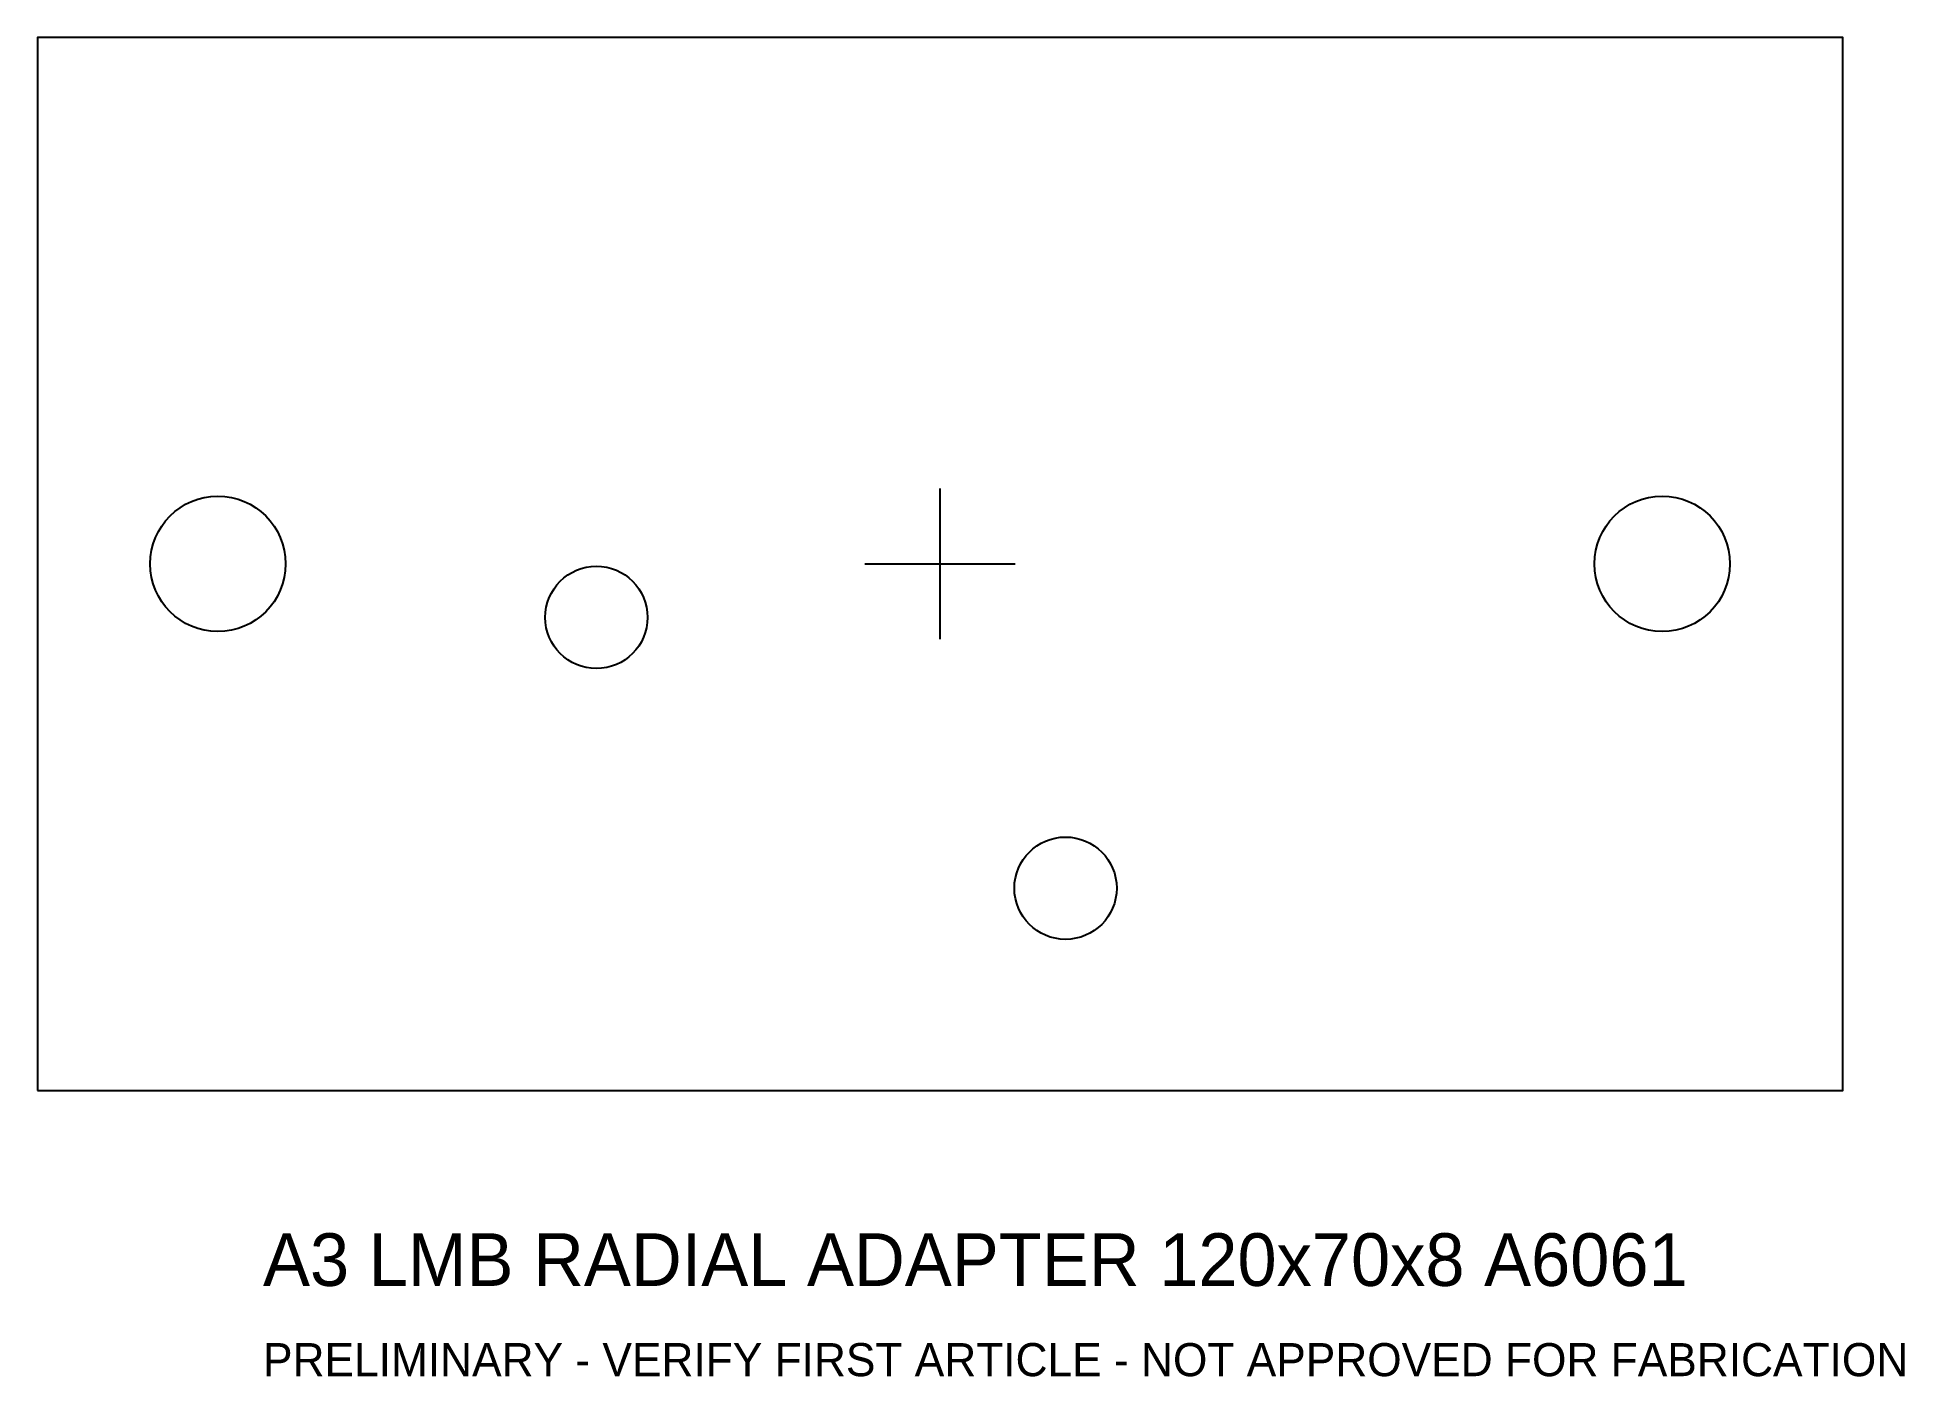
# Model space of a CAD drawing. Header units: metres. Extents: x -60 to 64, y -54 to 35.
import ezdxf

# ---------------------------------------------------------------- set-up
doc = ezdxf.new("R2010")
doc.units = ezdxf.units.M
for name, color, linetype in [('CENTER', 6, 'Continuous'), ('M8_CLEARANCE_D9', 1, 'Continuous'), ('M8_TAP_DRILL_D6_8', 2, 'Continuous'), ('NOTES', 7, 'Continuous'), ('OUTLINE', 7, 'Continuous')]:
    doc.layers.add(name, color=color, linetype=linetype)

msp = doc.modelspace()

# ---------------------------------------------------------------- linework, layer by layer
at = {"layer": 'CENTER'}
for p, q in [((0, -5), (0, 5)), ((-5, 0), (5, 0))]:
    msp.add_line(p, q, dxfattribs=at)
at = {"layer": 'M8_CLEARANCE_D9'}
for centre in [(-48, 0), (48, 0)]:
    msp.add_circle(centre, 4.5, dxfattribs=at)
at = {"layer": 'M8_TAP_DRILL_D6_8'}
for centre in [(-22.84, -3.56), (8.34, -21.56)]:
    msp.add_circle(centre, 3.4, dxfattribs=at)
at = {"layer": 'OUTLINE'}
msp.add_lwpolyline([(-60, -35), (60, -35), (60, 35), (-60, 35)], close=True, dxfattribs=at)

# ---------------------------------------------------------------- texts
at = {"layer": 'NOTES'}
for s, height, p in [('A3 LMB RADIAL ADAPTER 120x70x8 A6061', 3.5, (-45, -48)), ('PRELIMINARY - VERIFY FIRST ARTICLE - NOT APPROVED FOR FABRICATION', 2.2, (-45, -54))]:
    msp.add_text(s, height=height, dxfattribs=at).set_placement(p)

doc.saveas('drawing.dxf')
